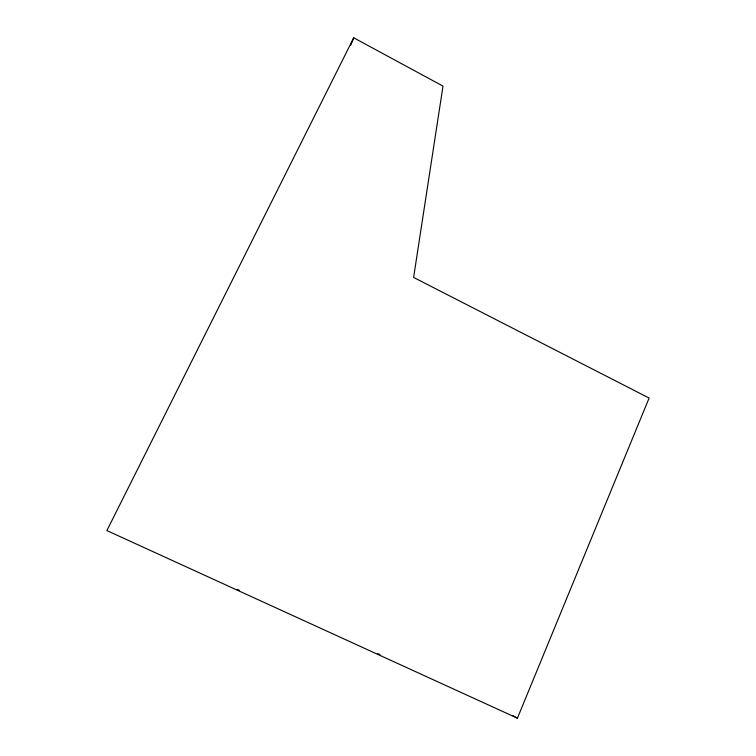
<?xml version="1.0" encoding="UTF-8"?>
<svg xmlns="http://www.w3.org/2000/svg" width="756" height="756" viewBox="0 0 756 756"><rect width="100%" height="100%" fill="white"/><g stroke="black" fill="none" stroke-linecap="round" stroke-linejoin="round"><path stroke-width="1.13" d="M350.642 45.426L353.732 37.8L442.997 86.118L413.608 277.424L649.111 398.062L517.416 718.2L106.889 530.58L353.732 37.8M237.223 589.321L239.369 590.304M377.82 653.59L379.966 654.573M512.672 715.535L517.416 718.2"/></g></svg>
